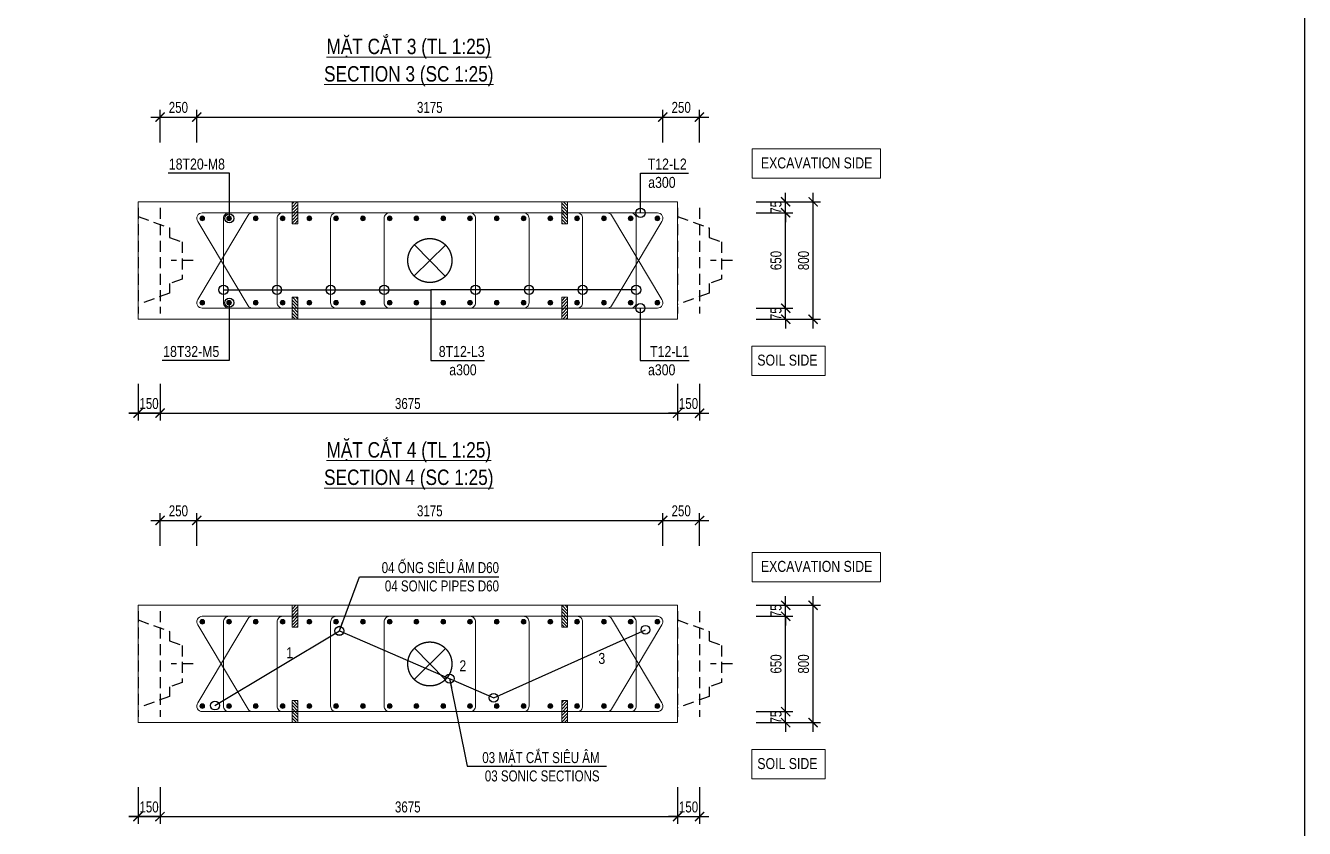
# Model space of a CAD drawing. Header units: millimetres. Extents: x 2746337 to 7547699, y -363432 to 15720.
# Drawn here: x 2805009 to 2839854, y -245395 to -223504 of the extents above; entities that cross this region are included whole.
import ezdxf
from ezdxf.enums import TextEntityAlignment as Align

# ---------------------------------------------------------------- set-up
doc = ezdxf.new("R2010")
doc.units = ezdxf.units.MM
doc.header["$LTSCALE"] = 1200
doc.header["$PDMODE"] = 3
doc.linetypes.add('CENTER', pattern=[2, 1.25, -0.25, 0.25, -0.25])
doc.linetypes.add('HIDDEN', pattern=[0.375, 0.25, -0.125])
for name, color, linetype, lineweight in [('5', 5, 'Continuous', 13), ('BOUND', 3, 'Continuous', 20), ('CWS', 8, 'HIDDEN', 9), ('ENOTE', 2, 'Continuous', 15), ('GRID', 74, 'CENTER', 15), ('K-THUOC', 1, 'Continuous', 18), ('LEADER', 8, 'Continuous', 9), ('MCT', 6, 'Continuous', 20), ('PIPE60', 1, 'Continuous', 25), ('TEXTEN', 3, 'Continuous', 13), ('TEXTMA', 2, 'Continuous', 13), ('TEXTVN', 2, 'Continuous', 20), ('TIE', 4, 'Continuous', 13)]:
    doc.layers.add(name, color=color, linetype=linetype, lineweight=lineweight)
for name, color, linetype in [('CDC.04.HIDDEN', 8, 'HIDDEN'), ('MCSA', 5, 'HIDDEN'), ('MIE', 5, 'HIDDEN')]:
    doc.layers.add(name, color=color, linetype=linetype)
doc.styles.add('DB_Arial', font='arial.ttf', dxfattribs={"width": 0.8})
doc.styles.add('SMTEXT', font='arial.ttf', dxfattribs={"width": 0.75})
doc.dimstyles.new('BSV25', dxfattribs={"dimtxt": 300, "dimasz": 250, "dimexe": 200, "dimexo": 0, "dimgap": 108, "dimtad": 1, "dimdec": 0, "dimlfac": 0.25, "dimdsep": 46, "dimtxsty": 'SMTEXT', "dimblk": 'ARCHTICK', "dimcen": 100, "dimdle": 250, "dimclrd": 256, "dimclre": 256, "dimclrt": 2, "dimadec": 0, "dimazin": 0, "dimtfac": 1, "dimtdec": 0, "dimtix": 1, "dimtmove": 2, "dimatfit": 3, "dimfxl": 800, "dimfxlon": 1, "dimtolj": 1, "dimtzin": 0, "dimarcsym": 0})

# ---------------------------------------------------------------- blocks, each defined once
blk = doc.blocks.new('cws800')
at = {"layer": 'CDC.04.HIDDEN'}
for p, q in [((-600, 1440), (-600, -1440)), ((0, 1440), (0, -1440))]:
    blk.add_line(p, q, dxfattribs=at)
for points in [[(0, 1200), (-860, 888), (-860, 627), (-1200, 507), (-1200, -507), (-860, -627), (-860, -888), (0, -1200)], [(-1500, 0), (-900, 0)]]:
    blk.add_lwpolyline(points, dxfattribs=at)
blk = doc.blocks.new('_ArchTick')
at = {"color": 0, "linetype": 'ByBlock', "const_width": 0.15}
blk.add_lwpolyline([(-0.5, -0.5), (0.5, 0.5)], dxfattribs=at)
blk = doc.blocks.new('*D1174')
at = {"layer": 'Defpoints', "color": 0, "transparency": 16777216}
for p in [(2808673, -231350), (2808073, -231510), (2808073, -234072)]:
    blk.add_point(p, dxfattribs=at)
at = {"layer": 'K-THUOC', "lineweight": -2, "transparency": 16777216}
for p, q in [((2808073, -233272), (2808073, -234272)), ((2808673, -233272), (2808673, -234272)), ((2808073, -234072), (2807823, -234072)), ((2808673, -234072), (2808073, -234072)), ((2808673, -234072), (2808923, -234072))]:
    blk.add_line(p, q, dxfattribs=at)
at = {"layer": 'K-THUOC', "lineweight": -2, "transparency": 16777216, "xscale": 250, "yscale": 250, "zscale": 250}
blk.add_blockref('_ArchTick', (2808073, -234072), dxfattribs=at)
at = {"layer": 'K-THUOC', "lineweight": -2, "transparency": 16777216, "xscale": 250, "yscale": 250, "zscale": 250, "rotation": 180}
blk.add_blockref('_ArchTick', (2808673, -234072), dxfattribs=at)
at = {"layer": 'K-THUOC', "color": 2, "transparency": 16777216, "insert": (2808373, -233811), "char_height": 300, "attachment_point": 5, "style": 'SMTEXT'}
blk.add_mtext('\\A1;150', dxfattribs=at)
blk = doc.blocks.new('*D1175')
at = {"layer": 'Defpoints', "color": 0, "transparency": 16777216}
for p in [(2823373, -231350), (2822773, -231510), (2823373, -234072)]:
    blk.add_point(p, dxfattribs=at)
at = {"layer": 'K-THUOC', "lineweight": -2, "transparency": 16777216}
for p, q in [((2822773, -233272), (2822773, -234272)), ((2823373, -233272), (2823373, -234272)), ((2822773, -234072), (2822523, -234072)), ((2822773, -234072), (2823373, -234072)), ((2823373, -234072), (2823623, -234072))]:
    blk.add_line(p, q, dxfattribs=at)
at = {"layer": 'K-THUOC', "lineweight": -2, "transparency": 16777216, "xscale": 250, "yscale": 250, "zscale": 250}
blk.add_blockref('_ArchTick', (2822773, -234072), dxfattribs=at)
at = {"layer": 'K-THUOC', "lineweight": -2, "transparency": 16777216, "xscale": 250, "yscale": 250, "zscale": 250, "rotation": 180}
blk.add_blockref('_ArchTick', (2823373, -234072), dxfattribs=at)
at = {"layer": 'K-THUOC', "color": 2, "transparency": 16777216, "insert": (2823073, -233811), "char_height": 300, "attachment_point": 5, "style": 'SMTEXT'}
blk.add_mtext('\\A1;150', dxfattribs=at)
blk = doc.blocks.new('*D1176')
at = {"layer": 'Defpoints', "color": 0, "transparency": 16777216}
for p in [(2809673, -225998), (2808673, -226689), (2809673, -226689)]:
    blk.add_point(p, dxfattribs=at)
at = {"layer": 'K-THUOC', "lineweight": -2, "transparency": 16777216}
for p, q in [((2808423, -225998), (2809923, -225998)), ((2808673, -226689), (2808673, -225798)), ((2809673, -226689), (2809673, -225798))]:
    blk.add_line(p, q, dxfattribs=at)
at = {"layer": 'K-THUOC', "lineweight": -2, "transparency": 16777216, "xscale": 250, "yscale": 250, "zscale": 250, "rotation": 180}
blk.add_blockref('_ArchTick', (2808673, -225998), dxfattribs=at)
at = {"layer": 'K-THUOC', "lineweight": -2, "transparency": 16777216, "xscale": 250, "yscale": 250, "zscale": 250}
blk.add_blockref('_ArchTick', (2809673, -225998), dxfattribs=at)
at = {"layer": 'K-THUOC', "color": 2, "transparency": 16777216, "insert": (2809173, -225737), "char_height": 300, "attachment_point": 5, "style": 'SMTEXT'}
blk.add_mtext('\\A1;250', dxfattribs=at)
blk = doc.blocks.new('*D1177')
at = {"layer": 'Defpoints', "color": 0, "transparency": 16777216}
for p in [(2822372, -225998), (2809673, -226689), (2822372, -226689)]:
    blk.add_point(p, dxfattribs=at)
at = {"layer": 'K-THUOC', "lineweight": -2, "transparency": 16777216}
for p, q in [((2809423, -225998), (2822622, -225998)), ((2809673, -226689), (2809673, -225798)), ((2822372, -226689), (2822372, -225798))]:
    blk.add_line(p, q, dxfattribs=at)
at = {"layer": 'K-THUOC', "lineweight": -2, "transparency": 16777216, "xscale": 250, "yscale": 250, "zscale": 250, "rotation": 180}
blk.add_blockref('_ArchTick', (2809673, -225998), dxfattribs=at)
at = {"layer": 'K-THUOC', "lineweight": -2, "transparency": 16777216, "xscale": 250, "yscale": 250, "zscale": 250}
blk.add_blockref('_ArchTick', (2822372, -225998), dxfattribs=at)
at = {"layer": 'K-THUOC', "color": 2, "transparency": 16777216, "insert": (2816023, -225737), "char_height": 300, "attachment_point": 5, "style": 'SMTEXT'}
blk.add_mtext('\\A1;3175', dxfattribs=at)
blk = doc.blocks.new('*D1178')
at = {"layer": 'Defpoints', "color": 0, "transparency": 16777216}
for p in [(2808073, -231510), (2822773, -231510), (2822773, -234072)]:
    blk.add_point(p, dxfattribs=at)
at = {"layer": 'K-THUOC', "lineweight": -2, "transparency": 16777216}
for p, q in [((2808073, -233272), (2808073, -234272)), ((2822773, -233272), (2822773, -234272)), ((2807823, -234072), (2823023, -234072))]:
    blk.add_line(p, q, dxfattribs=at)
at = {"layer": 'K-THUOC', "lineweight": -2, "transparency": 16777216, "xscale": 250, "yscale": 250, "zscale": 250, "rotation": 180}
blk.add_blockref('_ArchTick', (2808073, -234072), dxfattribs=at)
at = {"layer": 'K-THUOC', "lineweight": -2, "transparency": 16777216, "xscale": 250, "yscale": 250, "zscale": 250}
blk.add_blockref('_ArchTick', (2822773, -234072), dxfattribs=at)
at = {"layer": 'K-THUOC', "color": 2, "transparency": 16777216, "insert": (2815423, -233811), "char_height": 300, "attachment_point": 5, "style": 'SMTEXT'}
blk.add_mtext('\\A1;3675', dxfattribs=at)
blk = doc.blocks.new('*D1179')
at = {"layer": 'Defpoints', "color": 0, "transparency": 16777216}
for p in [(2823373, -225998), (2822372, -226689), (2823373, -226689)]:
    blk.add_point(p, dxfattribs=at)
at = {"layer": 'K-THUOC', "lineweight": -2, "transparency": 16777216}
for p, q in [((2822122, -225998), (2823623, -225998)), ((2822372, -226689), (2822372, -225798)), ((2823373, -226689), (2823373, -225798))]:
    blk.add_line(p, q, dxfattribs=at)
at = {"layer": 'K-THUOC', "lineweight": -2, "transparency": 16777216, "xscale": 250, "yscale": 250, "zscale": 250, "rotation": 180}
blk.add_blockref('_ArchTick', (2822372, -225998), dxfattribs=at)
at = {"layer": 'K-THUOC', "lineweight": -2, "transparency": 16777216, "xscale": 250, "yscale": 250, "zscale": 250}
blk.add_blockref('_ArchTick', (2823373, -225998), dxfattribs=at)
at = {"layer": 'K-THUOC', "color": 2, "transparency": 16777216, "insert": (2822873, -225737), "char_height": 300, "attachment_point": 5, "style": 'SMTEXT'}
blk.add_mtext('\\A1;250', dxfattribs=at)
blk = doc.blocks.new('mct1')
at = {"lineweight": 9}
h = blk.add_hatch(color=256, dxfattribs=at)
h.dxf.hatch_style = 1
h.paths.add_polyline_path([(-16, 0, 1), (16, 0, 1)])
blk.add_circle((0, 0), 16, dxfattribs=at)
blk = doc.blocks.new('tremie')
at = {"layer": 'MIE', "color": 74, "ltscale": 1000}
for p, q in [((424, -424), (-424, 424)), ((424, 424), (-424, -424))]:
    blk.add_line(p, q, dxfattribs=at)
at = {"layer": 'MIE', "ltscale": 500}
blk.add_circle((0, 0), 600, dxfattribs=at)
blk = doc.blocks.new('sp')
at = {"layer": '5', "lineweight": 20}
h = blk.add_hatch(dxfattribs=at)
h.set_pattern_fill('ANSI31', color=256, scale=500)
h.set_pattern_definition([(45, (0, 0), (-44.194, 44.194), [])])
h.paths.add_polyline_path([(80, 300), (-80, 300), (-80, -300), (80, -300)])
blk.add_lwpolyline([(-80, -300), (80, -300), (80, 300), (-80, 300)], close=True, dxfattribs=at)
blk = doc.blocks.new('*D1180')
at = {"layer": 'Defpoints', "color": 0, "transparency": 16777216}
for p in [(2824969, -228310), (2826469, -228310), (2824969, -231510)]:
    blk.add_point(p, dxfattribs=at)
at = {"layer": 'K-THUOC', "lineweight": -2, "transparency": 16777216}
for p, q in [((2826469, -231760), (2826469, -228060)), ((2825669, -228310), (2826669, -228310)), ((2825669, -231510), (2826669, -231510))]:
    blk.add_line(p, q, dxfattribs=at)
at = {"layer": 'K-THUOC', "lineweight": -2, "transparency": 16777216, "xscale": 250, "yscale": 250, "zscale": 250}
for p, rotation in [((2826469, -228310), 90), ((2826469, -231510), 270)]:
    blk.add_blockref('_ArchTick', p, dxfattribs=dict(at, rotation=rotation))
at = {"layer": 'K-THUOC', "color": 2, "transparency": 16777216, "insert": (2826208, -229910), "char_height": 300, "attachment_point": 5, "rotation": 90, "style": 'SMTEXT'}
blk.add_mtext('\\A1;800', dxfattribs=at)
blk = doc.blocks.new('*D1181')
at = {"layer": 'Defpoints', "color": 0, "transparency": 16777216}
for p in [(2824969, -231210), (2825719, -231210), (2824611, -231510)]:
    blk.add_point(p, dxfattribs=at)
at = {"layer": 'K-THUOC', "lineweight": -2, "transparency": 16777216}
for p, q in [((2825719, -231210), (2825719, -230960)), ((2824969, -231210), (2825919, -231210)), ((2825719, -231510), (2825719, -231210)), ((2824919, -231510), (2825919, -231510)), ((2825719, -231510), (2825719, -231760))]:
    blk.add_line(p, q, dxfattribs=at)
at = {"layer": 'K-THUOC', "lineweight": -2, "transparency": 16777216, "xscale": 250, "yscale": 250, "zscale": 250}
for p, rotation in [((2825719, -231210), 270), ((2825719, -231510), 90)]:
    blk.add_blockref('_ArchTick', p, dxfattribs=dict(at, rotation=rotation))
at = {"layer": 'K-THUOC', "color": 2, "transparency": 16777216, "insert": (2825458, -231360), "char_height": 300, "attachment_point": 5, "rotation": 90, "style": 'SMTEXT'}
blk.add_mtext('\\A1;75', dxfattribs=at)
blk = doc.blocks.new('*D1182')
at = {"layer": 'Defpoints', "color": 0, "transparency": 16777216}
for p in [(2824611, -228610), (2825719, -228610), (2824611, -231210)]:
    blk.add_point(p, dxfattribs=at)
at = {"layer": 'K-THUOC', "lineweight": -2, "transparency": 16777216}
for p, q in [((2825719, -231460), (2825719, -228360)), ((2824919, -228610), (2825919, -228610)), ((2824919, -231210), (2825919, -231210))]:
    blk.add_line(p, q, dxfattribs=at)
at = {"layer": 'K-THUOC', "lineweight": -2, "transparency": 16777216, "xscale": 250, "yscale": 250, "zscale": 250}
for p, rotation in [((2825719, -228610), 90), ((2825719, -231210), 270)]:
    blk.add_blockref('_ArchTick', p, dxfattribs=dict(at, rotation=rotation))
at = {"layer": 'K-THUOC', "color": 2, "transparency": 16777216, "insert": (2825458, -229910), "char_height": 300, "attachment_point": 5, "rotation": 90, "style": 'SMTEXT'}
blk.add_mtext('\\A1;650', dxfattribs=at)
blk = doc.blocks.new('*D1183')
at = {"layer": 'Defpoints', "color": 0, "transparency": 16777216}
for p in [(2824611, -228310), (2825719, -228310), (2824611, -228610)]:
    blk.add_point(p, dxfattribs=at)
at = {"layer": 'K-THUOC', "lineweight": -2, "transparency": 16777216}
for p, q in [((2825719, -228310), (2825719, -228060)), ((2824919, -228310), (2825919, -228310)), ((2825719, -228610), (2825719, -228310)), ((2824919, -228610), (2825919, -228610)), ((2825719, -228610), (2825719, -228860))]:
    blk.add_line(p, q, dxfattribs=at)
at = {"layer": 'K-THUOC', "lineweight": -2, "transparency": 16777216, "xscale": 250, "yscale": 250, "zscale": 250}
for p, rotation in [((2825719, -228310), 270), ((2825719, -228610), 90)]:
    blk.add_blockref('_ArchTick', p, dxfattribs=dict(at, rotation=rotation))
at = {"layer": 'K-THUOC', "color": 2, "transparency": 16777216, "insert": (2825458, -228460), "char_height": 300, "attachment_point": 5, "rotation": 90, "style": 'SMTEXT'}
blk.add_mtext('\\A1;75', dxfattribs=at)
blk = doc.blocks.new('*D1184')
at = {"layer": 'Defpoints', "color": 0, "transparency": 16777216}
for p in [(2808073, -242510), (2808673, -242350), (2808073, -245072)]:
    blk.add_point(p, dxfattribs=at)
at = {"layer": 'K-THUOC', "lineweight": -2, "transparency": 16777216}
for p, q in [((2808073, -244272), (2808073, -245272)), ((2808673, -244272), (2808673, -245272)), ((2808073, -245072), (2807823, -245072)), ((2808673, -245072), (2808073, -245072)), ((2808673, -245072), (2808923, -245072))]:
    blk.add_line(p, q, dxfattribs=at)
at = {"layer": 'K-THUOC', "lineweight": -2, "transparency": 16777216, "xscale": 250, "yscale": 250, "zscale": 250}
blk.add_blockref('_ArchTick', (2808073, -245072), dxfattribs=at)
at = {"layer": 'K-THUOC', "lineweight": -2, "transparency": 16777216, "xscale": 250, "yscale": 250, "zscale": 250, "rotation": 180}
blk.add_blockref('_ArchTick', (2808673, -245072), dxfattribs=at)
at = {"layer": 'K-THUOC', "color": 2, "transparency": 16777216, "insert": (2808373, -244811), "char_height": 300, "attachment_point": 5, "style": 'SMTEXT'}
blk.add_mtext('\\A1;150', dxfattribs=at)
blk = doc.blocks.new('*D1185')
at = {"layer": 'Defpoints', "color": 0, "transparency": 16777216}
for p in [(2822773, -242510), (2823373, -242350), (2823373, -245072)]:
    blk.add_point(p, dxfattribs=at)
at = {"layer": 'K-THUOC', "lineweight": -2, "transparency": 16777216}
for p, q in [((2822773, -244272), (2822773, -245272)), ((2823373, -244272), (2823373, -245272)), ((2822773, -245072), (2822523, -245072)), ((2822773, -245072), (2823373, -245072)), ((2823373, -245072), (2823623, -245072))]:
    blk.add_line(p, q, dxfattribs=at)
at = {"layer": 'K-THUOC', "lineweight": -2, "transparency": 16777216, "xscale": 250, "yscale": 250, "zscale": 250}
blk.add_blockref('_ArchTick', (2822773, -245072), dxfattribs=at)
at = {"layer": 'K-THUOC', "lineweight": -2, "transparency": 16777216, "xscale": 250, "yscale": 250, "zscale": 250, "rotation": 180}
blk.add_blockref('_ArchTick', (2823373, -245072), dxfattribs=at)
at = {"layer": 'K-THUOC', "color": 2, "transparency": 16777216, "insert": (2823073, -244811), "char_height": 300, "attachment_point": 5, "style": 'SMTEXT'}
blk.add_mtext('\\A1;150', dxfattribs=at)
blk = doc.blocks.new('*D1186')
at = {"layer": 'Defpoints', "color": 0, "transparency": 16777216}
for p in [(2809673, -236998), (2808673, -237689), (2809673, -237689)]:
    blk.add_point(p, dxfattribs=at)
at = {"layer": 'K-THUOC', "lineweight": -2, "transparency": 16777216}
for p, q in [((2808673, -237689), (2808673, -236798)), ((2809673, -237689), (2809673, -236798)), ((2808423, -236998), (2809923, -236998))]:
    blk.add_line(p, q, dxfattribs=at)
at = {"layer": 'K-THUOC', "lineweight": -2, "transparency": 16777216, "xscale": 250, "yscale": 250, "zscale": 250, "rotation": 180}
blk.add_blockref('_ArchTick', (2808673, -236998), dxfattribs=at)
at = {"layer": 'K-THUOC', "lineweight": -2, "transparency": 16777216, "xscale": 250, "yscale": 250, "zscale": 250}
blk.add_blockref('_ArchTick', (2809673, -236998), dxfattribs=at)
at = {"layer": 'K-THUOC', "color": 2, "transparency": 16777216, "insert": (2809173, -236737), "char_height": 300, "attachment_point": 5, "style": 'SMTEXT'}
blk.add_mtext('\\A1;250', dxfattribs=at)
blk = doc.blocks.new('*D1187')
at = {"layer": 'Defpoints', "color": 0, "transparency": 16777216}
for p in [(2822372, -236998), (2809673, -237689), (2822372, -237689)]:
    blk.add_point(p, dxfattribs=at)
at = {"layer": 'K-THUOC', "lineweight": -2, "transparency": 16777216}
for p, q in [((2809673, -237689), (2809673, -236798)), ((2822372, -237689), (2822372, -236798)), ((2809423, -236998), (2822622, -236998))]:
    blk.add_line(p, q, dxfattribs=at)
at = {"layer": 'K-THUOC', "lineweight": -2, "transparency": 16777216, "xscale": 250, "yscale": 250, "zscale": 250, "rotation": 180}
blk.add_blockref('_ArchTick', (2809673, -236998), dxfattribs=at)
at = {"layer": 'K-THUOC', "lineweight": -2, "transparency": 16777216, "xscale": 250, "yscale": 250, "zscale": 250}
blk.add_blockref('_ArchTick', (2822372, -236998), dxfattribs=at)
at = {"layer": 'K-THUOC', "color": 2, "transparency": 16777216, "insert": (2816023, -236737), "char_height": 300, "attachment_point": 5, "style": 'SMTEXT'}
blk.add_mtext('\\A1;3175', dxfattribs=at)
blk = doc.blocks.new('*D1188')
at = {"layer": 'Defpoints', "color": 0, "transparency": 16777216}
for p in [(2808073, -242510), (2822773, -242510), (2822773, -245072)]:
    blk.add_point(p, dxfattribs=at)
at = {"layer": 'K-THUOC', "lineweight": -2, "transparency": 16777216}
for p, q in [((2808073, -244272), (2808073, -245272)), ((2822773, -244272), (2822773, -245272)), ((2807823, -245072), (2823023, -245072))]:
    blk.add_line(p, q, dxfattribs=at)
at = {"layer": 'K-THUOC', "lineweight": -2, "transparency": 16777216, "xscale": 250, "yscale": 250, "zscale": 250, "rotation": 180}
blk.add_blockref('_ArchTick', (2808073, -245072), dxfattribs=at)
at = {"layer": 'K-THUOC', "lineweight": -2, "transparency": 16777216, "xscale": 250, "yscale": 250, "zscale": 250}
blk.add_blockref('_ArchTick', (2822773, -245072), dxfattribs=at)
at = {"layer": 'K-THUOC', "color": 2, "transparency": 16777216, "insert": (2815423, -244811), "char_height": 300, "attachment_point": 5, "style": 'SMTEXT'}
blk.add_mtext('\\A1;3675', dxfattribs=at)
blk = doc.blocks.new('*D1189')
at = {"layer": 'Defpoints', "color": 0, "transparency": 16777216}
for p in [(2823373, -236998), (2822372, -237689), (2823373, -237689)]:
    blk.add_point(p, dxfattribs=at)
at = {"layer": 'K-THUOC', "lineweight": -2, "transparency": 16777216}
for p, q in [((2822372, -237689), (2822372, -236798)), ((2823373, -237689), (2823373, -236798)), ((2822122, -236998), (2823623, -236998))]:
    blk.add_line(p, q, dxfattribs=at)
at = {"layer": 'K-THUOC', "lineweight": -2, "transparency": 16777216, "xscale": 250, "yscale": 250, "zscale": 250, "rotation": 180}
blk.add_blockref('_ArchTick', (2822372, -236998), dxfattribs=at)
at = {"layer": 'K-THUOC', "lineweight": -2, "transparency": 16777216, "xscale": 250, "yscale": 250, "zscale": 250}
blk.add_blockref('_ArchTick', (2823373, -236998), dxfattribs=at)
at = {"layer": 'K-THUOC', "color": 2, "transparency": 16777216, "insert": (2822873, -236737), "char_height": 300, "attachment_point": 5, "style": 'SMTEXT'}
blk.add_mtext('\\A1;250', dxfattribs=at)
blk = doc.blocks.new('*D1190')
at = {"layer": 'Defpoints', "color": 0, "transparency": 16777216}
for p in [(2824969, -239310), (2826469, -239310), (2824969, -242510)]:
    blk.add_point(p, dxfattribs=at)
at = {"layer": 'K-THUOC', "lineweight": -2, "transparency": 16777216}
for p, q in [((2825669, -239310), (2826669, -239310)), ((2826469, -242760), (2826469, -239060)), ((2825669, -242510), (2826669, -242510))]:
    blk.add_line(p, q, dxfattribs=at)
at = {"layer": 'K-THUOC', "lineweight": -2, "transparency": 16777216, "xscale": 250, "yscale": 250, "zscale": 250}
for p, rotation in [((2826469, -239310), 90), ((2826469, -242510), 270)]:
    blk.add_blockref('_ArchTick', p, dxfattribs=dict(at, rotation=rotation))
at = {"layer": 'K-THUOC', "color": 2, "transparency": 16777216, "insert": (2826208, -240910), "char_height": 300, "attachment_point": 5, "rotation": 90, "style": 'SMTEXT'}
blk.add_mtext('\\A1;800', dxfattribs=at)
blk = doc.blocks.new('*D1191')
at = {"layer": 'Defpoints', "color": 0, "transparency": 16777216}
for p in [(2824611, -242510), (2824969, -242210), (2825719, -242210)]:
    blk.add_point(p, dxfattribs=at)
at = {"layer": 'K-THUOC', "lineweight": -2, "transparency": 16777216}
for p, q in [((2825719, -242210), (2825719, -241960)), ((2824919, -242510), (2825919, -242510)), ((2824969, -242210), (2825919, -242210)), ((2825719, -242510), (2825719, -242210)), ((2825719, -242510), (2825719, -242760))]:
    blk.add_line(p, q, dxfattribs=at)
at = {"layer": 'K-THUOC', "lineweight": -2, "transparency": 16777216, "xscale": 250, "yscale": 250, "zscale": 250}
for p, rotation in [((2825719, -242210), 270), ((2825719, -242510), 90)]:
    blk.add_blockref('_ArchTick', p, dxfattribs=dict(at, rotation=rotation))
at = {"layer": 'K-THUOC', "color": 2, "transparency": 16777216, "insert": (2825458, -242360), "char_height": 300, "attachment_point": 5, "rotation": 90, "style": 'SMTEXT'}
blk.add_mtext('\\A1;75', dxfattribs=at)
blk = doc.blocks.new('*D1192')
at = {"layer": 'Defpoints', "color": 0, "transparency": 16777216}
for p in [(2824611, -239610), (2825719, -239610), (2824611, -242210)]:
    blk.add_point(p, dxfattribs=at)
at = {"layer": 'K-THUOC', "lineweight": -2, "transparency": 16777216}
for p, q in [((2825719, -242460), (2825719, -239360)), ((2824919, -239610), (2825919, -239610)), ((2824919, -242210), (2825919, -242210))]:
    blk.add_line(p, q, dxfattribs=at)
at = {"layer": 'K-THUOC', "lineweight": -2, "transparency": 16777216, "xscale": 250, "yscale": 250, "zscale": 250}
for p, rotation in [((2825719, -239610), 90), ((2825719, -242210), 270)]:
    blk.add_blockref('_ArchTick', p, dxfattribs=dict(at, rotation=rotation))
at = {"layer": 'K-THUOC', "color": 2, "transparency": 16777216, "insert": (2825458, -240910), "char_height": 300, "attachment_point": 5, "rotation": 90, "style": 'SMTEXT'}
blk.add_mtext('\\A1;650', dxfattribs=at)
blk = doc.blocks.new('*D1193')
at = {"layer": 'Defpoints', "color": 0, "transparency": 16777216}
for p in [(2824611, -239310), (2825719, -239310), (2824611, -239610)]:
    blk.add_point(p, dxfattribs=at)
at = {"layer": 'K-THUOC', "lineweight": -2, "transparency": 16777216}
for p, q in [((2824919, -239310), (2825919, -239310)), ((2825719, -239310), (2825719, -239060)), ((2825719, -239610), (2825719, -239310)), ((2824919, -239610), (2825919, -239610)), ((2825719, -239610), (2825719, -239860))]:
    blk.add_line(p, q, dxfattribs=at)
at = {"layer": 'K-THUOC', "lineweight": -2, "transparency": 16777216, "xscale": 250, "yscale": 250, "zscale": 250}
for p, rotation in [((2825719, -239310), 270), ((2825719, -239610), 90)]:
    blk.add_blockref('_ArchTick', p, dxfattribs=dict(at, rotation=rotation))
at = {"layer": 'K-THUOC', "color": 2, "transparency": 16777216, "insert": (2825458, -239460), "char_height": 300, "attachment_point": 5, "rotation": 90, "style": 'SMTEXT'}
blk.add_mtext('\\A1;75', dxfattribs=at)

msp = doc.modelspace()

# ---------------------------------------------------------------- linework, layer by layer
msp.add_lwpolyline([(2746337, -185266.4), (2839854.3, -185266.4), (2839854.3, -262418.8), (2746337, -262418.8)], close=True)
at = {"layer": 'BOUND'}
for points in [[(2808073.4, -231510), (2822773.4, -231510), (2822773.4, -228310), (2808073.4, -228310)], [(2808073.4, -242510), (2822773.4, -242510), (2822773.4, -239310), (2808073.4, -239310)]]:
    msp.add_lwpolyline(points, close=True, dxfattribs=at)
at = {"layer": 'ENOTE'}
for points in [[(2824805.5, -226867.5), (2828305.5, -226867.5), (2828305.5, -227667.5), (2824805.5, -227667.5)], [(2824794.8, -232244.1), (2826794.8, -232244.1), (2826794.8, -233044.1), (2824794.8, -233044.1)], [(2824805.5, -237867.5), (2828305.5, -237867.5), (2828305.5, -238667.5), (2824805.5, -238667.5)], [(2824794.8, -243244.1), (2826794.8, -243244.1), (2826794.8, -244044.1), (2824794.8, -244044.1)]]:
    msp.add_lwpolyline(points, close=True, dxfattribs=at)
at = {"layer": 'MCSA', "color": 5, "ltscale": 1000}
msp.add_lwpolyline([(2810169.5, -242044.1), (2813559.7, -240008.9), (2817764.7, -241832.1), (2821898.1, -239977.2)], dxfattribs=at)
at = {"layer": 'PIPE60'}
for centre in [(2813559.7, -240008.9), (2821898.1, -239977.2), (2817764.7, -241832.1), (2810169.5, -242044.1)]:
    msp.add_circle(centre, 120, dxfattribs=at)
at = {"layer": 'TIE', "lineweight": 20}
for points in [[(2811195.2, -228610, 0.244599), (2811072.4, -228673.9), (2809700.6, -230973.9, 0.6069433), (2809823.4, -231210), (2822226, -231210, 0.6069433), (2822348.8, -230973.9), (2820977, -228673.9, 0.244599), (2820854.2, -228610)], [(2820854.2, -231210, 0.244599), (2820977, -231146.1), (2822348.8, -228846.1, 0.6069433), (2822226, -228610), (2809823.4, -228610, 0.6069433), (2809700.6, -228846.1), (2811072.4, -231146.1, 0.244599), (2811195.2, -231210)], [(2811195.2, -239610, 0.244599), (2811072.4, -239673.9), (2809700.6, -241973.9, 0.6069433), (2809823.4, -242210), (2822226, -242210, 0.6069433), (2822348.8, -241973.9), (2820977, -239673.9, 0.244599), (2820854.2, -239610)], [(2820854.2, -242210, 0.244599), (2820977, -242146.1), (2822348.8, -239846.1, 0.6069433), (2822226, -239610), (2809823.4, -239610, 0.6069433), (2809700.6, -239846.1), (2811072.4, -242146.1, 0.244599), (2811195.2, -242210)]]:
    msp.add_lwpolyline(points, format="xyb", dxfattribs=at)
at = {"layer": 'TIE'}
for points in [[(2811003, -231210), (2810553, -231210, -0.4142136), (2810403, -231060), (2810403, -228760, -0.4142136), (2810553, -228610), (2811003, -228610)], [(2812462.1, -231210), (2812012.1, -231210, -0.4142136), (2811862.1, -231060), (2811862.1, -228760, -0.4142136), (2812012.1, -228610), (2812462.1, -228610)], [(2813921.2, -231210), (2813471.2, -231210, -0.4142136), (2813321.2, -231060), (2813321.2, -228760, -0.4142136), (2813471.2, -228610), (2813921.2, -228610)], [(2815380.4, -231210), (2814930.4, -231210, -0.4142136), (2814780.4, -231060), (2814780.4, -228760, -0.4142136), (2814930.4, -228610), (2815380.4, -228610)], [(2816669, -231210), (2817119, -231210, 0.4142136), (2817269, -231060), (2817269, -228760, 0.4142136), (2817119, -228610), (2816669, -228610)], [(2818128.2, -231210), (2818578.2, -231210, 0.4142136), (2818728.2, -231060), (2818728.2, -228760, 0.4142136), (2818578.2, -228610), (2818128.2, -228610)], [(2819587.3, -231210), (2820037.3, -231210, 0.4142136), (2820187.3, -231060), (2820187.3, -228760, 0.4142136), (2820037.3, -228610), (2819587.3, -228610)], [(2821046.4, -231210), (2821496.4, -231210, 0.4142136), (2821646.4, -231060), (2821646.4, -228760, 0.4142136), (2821496.4, -228610), (2821046.4, -228610)], [(2811003, -242210), (2810553, -242210, -0.4142136), (2810403, -242060), (2810403, -239760, -0.4142136), (2810553, -239610), (2811003, -239610)], [(2812462.1, -242210), (2812012.1, -242210, -0.4142136), (2811862.1, -242060), (2811862.1, -239760, -0.4142136), (2812012.1, -239610), (2812462.1, -239610)], [(2813921.2, -242210), (2813471.2, -242210, -0.4142136), (2813321.2, -242060), (2813321.2, -239760, -0.4142136), (2813471.2, -239610), (2813921.2, -239610)], [(2815380.4, -242210), (2814930.4, -242210, -0.4142136), (2814780.4, -242060), (2814780.4, -239760, -0.4142136), (2814930.4, -239610), (2815380.4, -239610)], [(2816669, -242210), (2817119, -242210, 0.4142136), (2817269, -242060), (2817269, -239760, 0.4142136), (2817119, -239610), (2816669, -239610)], [(2818128.2, -242210), (2818578.2, -242210, 0.4142136), (2818728.2, -242060), (2818728.2, -239760, 0.4142136), (2818578.2, -239610), (2818128.2, -239610)], [(2819587.3, -242210), (2820037.3, -242210, 0.4142136), (2820187.3, -242060), (2820187.3, -239760, 0.4142136), (2820037.3, -239610), (2819587.3, -239610)], [(2821046.4, -242210), (2821496.4, -242210, 0.4142136), (2821646.4, -242060), (2821646.4, -239760, 0.4142136), (2821496.4, -239610), (2821046.4, -239610)]]:
    msp.add_lwpolyline(points, format="xyb", dxfattribs=at)

# ---------------------------------------------------------------- block references
at = {"layer": 'CWS', "xscale": -1}
for p in [(2808073.4, -229910), (2822773.4, -229910), (2808073.4, -240910), (2822773.4, -240910)]:
    msp.add_blockref('cws800', p, dxfattribs=at)
at = {"layer": 'ENOTE'}
for p in [(2812351.6, -228610), (2812351.6, -239610)]:
    msp.add_blockref('sp', p, dxfattribs=at)
at = {"layer": 'ENOTE', "xscale": -1}
for p in [(2819697.8, -228610), (2819697.8, -239610)]:
    msp.add_blockref('sp', p, dxfattribs=at)
at = {"layer": 'ENOTE', "xscale": -1, "rotation": 180}
for p in [(2812351.6, -231210), (2812351.6, -242210)]:
    msp.add_blockref('sp', p, dxfattribs=at)
at = {"layer": 'ENOTE', "rotation": 180}
for p in [(2819697.8, -231210), (2819697.8, -242210)]:
    msp.add_blockref('sp', p, dxfattribs=at)
at = {"layer": 'GRID', "rotation": 269.672406155841}
for p in [(2816024.7, -229910), (2816024.7, -240910)]:
    msp.add_blockref('tremie', p, dxfattribs=at)
at = {"layer": 'MCT', "xscale": -4, "yscale": 4, "zscale": 4, "rotation": 180}
for p in [(2809823.4, -228760), (2810553, -231060), (2811282.6, -231060), (2812012.1, -231060), (2812741.7, -231060), (2813471.2, -231060), (2814200.8, -231060), (2814930.4, -231060), (2815659.9, -231060), (2816389.5, -231060), (2817119, -231060), (2817848.6, -231060), (2818578.2, -231060), (2819307.7, -231060), (2820037.3, -231060), (2820766.8, -231060), (2821496.4, -231060), (2822226, -231060), (2809823.4, -239760), (2810553, -242060), (2811282.6, -242060), (2812012.1, -242060), (2812741.7, -242060), (2813471.2, -242060), (2814200.8, -242060), (2814930.4, -242060), (2815659.9, -242060), (2816389.5, -242060), (2817119, -242060), (2817848.6, -242060), (2818578.2, -242060), (2819307.7, -242060), (2820037.3, -242060), (2820766.8, -242060), (2821496.4, -242060), (2822226, -242060)]:
    msp.add_blockref('mct1', p, dxfattribs=at)
at = {"layer": 'MCT', "xscale": 4, "yscale": 4, "zscale": 4}
for p in [(2810553, -228760), (2811282.6, -228760), (2812012.1, -228760), (2812741.7, -228760), (2813471.2, -228760), (2814200.8, -228760), (2814930.4, -228760), (2815659.9, -228760), (2816389.5, -228760), (2817119, -228760), (2817848.6, -228760), (2818578.2, -228760), (2819307.7, -228760), (2820037.3, -228760), (2820766.8, -228760), (2821496.4, -228760), (2822226, -228760), (2809823.4, -231060), (2810553, -239760), (2811282.6, -239760), (2812012.1, -239760), (2812741.7, -239760), (2813471.2, -239760), (2814200.8, -239760), (2814930.4, -239760), (2815659.9, -239760), (2816389.5, -239760), (2817119, -239760), (2817848.6, -239760), (2818578.2, -239760), (2819307.7, -239760), (2820037.3, -239760), (2820766.8, -239760), (2821496.4, -239760), (2822226, -239760), (2809823.4, -242060)]:
    msp.add_blockref('mct1', p, dxfattribs=at)

# ---------------------------------------------------------------- texts
at = {"layer": 'TEXTEN', "style": 'DB_Arial', "width": 0.8}
for s, p in [('T12-L2', (2823024.4, -227430)), ('8T12-L3', (2817516.6, -232540)), ('T12-L1', (2823088.5, -232540)), ('a300', (2817299.9, -233040))]:
    msp.add_text(s, height=300, dxfattribs=at).set_placement(p, align=Align.RIGHT)
for p in [(2821974.7, -227930), (2821968.5, -233040)]:
    msp.add_text('a300', height=300, dxfattribs=at).set_placement(p)
at = {"layer": 'TEXTMA', "style": 'DB_Arial', "width": 0.8}
for s, p in [('18T20-M8', (2808913.2, -227430)), ('18T32-M5', (2808759.8, -232540))]:
    msp.add_text(s, height=300, dxfattribs=at).set_placement(p)
at = {"layer": 'TEXTVN', "style": 'DB_Arial', "width": 0.8}
for s, p in [('%%UMẶT CẮT 3 (TL 1:25)', (2815450.6, -224071.9)), ('%%USECTION 3 (SC 1:25)', (2815450.6, -224871.9)), ('%%UMẶT CẮT 4 (TL 1:25)', (2815450.6, -235071.9)), ('%%USECTION 4 (SC 1:25)', (2815450.6, -235871.9))]:
    msp.add_text(s, height=420, rotation=360, dxfattribs=at).set_placement(p, align=Align.MIDDLE)
for p in [(2825044.7, -227399.1), (2825044.7, -238399.1)]:
    msp.add_text('EXCAVATION SIDE', height=300, dxfattribs=at).set_placement(p)
for p in [(2826587, -232775.7), (2826587, -243775.7)]:
    msp.add_text('SOIL SIDE', height=300, dxfattribs=at).set_placement(p, align=Align.RIGHT)
at = {"layer": 'TEXTVN', "lineweight": 20, "style": 'SMTEXT', "width": 0.75}
for s, p in [('04 ỐNG SIÊU ÂM D60', (2817908.7, -238433)), ('04 SONIC PIPES D60', (2817908.7, -238933)), ('03 MẶT CẮT SIÊU ÂM', (2820649.3, -243612.8)), ('03 SONIC SECTIONS', (2820649.3, -244112.8))]:
    msp.add_text(s, height=300, dxfattribs=at).set_placement(p, align=Align.RIGHT)
at = {"layer": 'TEXTVN', "style": 'DB_Arial', "width": 0.8}
for s, p in [('1', (2812205.6, -240752.6)), ('3', (2820709.8, -240909.2)), ('2', (2816923.5, -241110.4))]:
    msp.add_text(s, height=300, rotation=360, dxfattribs=at).set_placement(p, align=Align.CENTER)

# ---------------------------------------------------------------- dimensions: what is measured, and where the dimension line sits
at = {"layer": 'K-THUOC'}
for base, p1, p2, picture, middle in [((2809673.4, -225998.3), (2808673.4, -226689.3), (2809673.4, -226689.3), '*D1176', (2809173.4, -225737.1)), ((2822372, -225998.3), (2809673.4, -226689.3), (2822372, -226689.3), '*D1177', (2816022.7, -225737)), ((2823373.4, -225998.3), (2822372, -226689.3), (2823373.4, -226689.3), '*D1179', (2822872.7, -225737.1)), ((2808073.4, -234071.9), (2808673.4, -231350.2), (2808073.4, -231510), '*D1174', (2808373.4, -233810.7)), ((2823373.4, -234071.9), (2822773.4, -231510), (2823373.4, -231350.2), '*D1175', (2823073.4, -233810.7)), ((2822773.4, -234071.9), (2808073.4, -231510), (2822773.4, -231510), '*D1178', (2815423.4, -233810.6)), ((2809673.4, -236998.3), (2808673.4, -237689.3), (2809673.4, -237689.3), '*D1186', (2809173.4, -236737.1)), ((2822372, -236998.3), (2809673.4, -237689.3), (2822372, -237689.3), '*D1187', (2816022.7, -236737)), ((2823373.4, -236998.3), (2822372, -237689.3), (2823373.4, -237689.3), '*D1189', (2822872.7, -236737.1)), ((2808073.4, -245071.9), (2808673.4, -242350.2), (2808073.4, -242510), '*D1184', (2808373.4, -244810.7)), ((2822773.4, -245071.9), (2808073.4, -242510), (2822773.4, -242510), '*D1188', (2815423.4, -244810.6)), ((2823373.4, -245071.9), (2822773.4, -242510), (2823373.4, -242350.2), '*D1185', (2823073.4, -244810.7))]:
    dim = msp.add_linear_dim(base=base, p1=p1, p2=p2, dimstyle='BSV25', dxfattribs=at)
    dim.commit()
    dim.dimension.update_dxf_attribs({"geometry": picture, "text_midpoint": middle})
for base, p1, p2, picture, middle in [((2825718.7, -228310), (2824610.7, -228610), (2824610.7, -228310), '*D1183', (2825458.2, -228460)), ((2826468.7, -228310), (2824968.7, -231510), (2824968.7, -228310), '*D1180', (2826207.6, -229910)), ((2825718.7, -228610), (2824610.7, -231210), (2824610.7, -228610), '*D1182', (2825457.6, -229910)), ((2825718.7, -231210), (2824610.7, -231510), (2824968.7, -231210), '*D1181', (2825458.2, -231360)), ((2825718.7, -239310), (2824610.7, -239610), (2824610.7, -239310), '*D1193', (2825458.2, -239460)), ((2825718.7, -239610), (2824610.7, -242210), (2824610.7, -239610), '*D1192', (2825457.6, -240910)), ((2826468.7, -239310), (2824968.7, -242510), (2824968.7, -239310), '*D1190', (2826207.6, -240910)), ((2825718.7, -242210), (2824610.7, -242510), (2824968.7, -242210), '*D1191', (2825458.2, -242360))]:
    dim = msp.add_linear_dim(base=base, p1=p1, p2=p2, angle=90, dimstyle='BSV25', dxfattribs=at)
    dim.commit()
    dim.dimension.update_dxf_attribs({"geometry": picture, "text_midpoint": middle})

# ---------------------------------------------------------------- leaders
at = {"layer": 'LEADER'}
for points in [[(2810563.3, -228760), (2810563.3, -227530), (2808894.5, -227530)], [(2821764.7, -228610), (2821764.7, -227530), (2823074.1, -227530)], [(2810403, -230710), (2816048.3, -230710), (2816048.3, -232640), (2817517, -232640)], [(2811862.1, -230710), (2816048.3, -230710), (2816048.3, -232640), (2817517, -232640)], [(2813321.2, -230710), (2816048.3, -230710), (2816048.3, -232640)], [(2814780.4, -230710), (2816048.3, -230710), (2816048.3, -232640)], [(2818728.2, -230710), (2816048.3, -230710), (2816048.3, -232640), (2817517, -232640)], [(2820187.3, -230710), (2816048.3, -230710), (2816048.3, -232640), (2817517, -232640)], [(2817269, -230710), (2816048.3, -230710), (2816048.3, -232640)], [(2821646.4, -230710), (2816048.3, -230710), (2816048.3, -232640)], [(2810561, -231060), (2810561, -232640), (2808732.4, -232640)], [(2821758.5, -231210), (2821758.5, -232640), (2823088.5, -232640)], [(2813559.7, -240008.9), (2814108.7, -238533), (2817908.7, -238533)], [(2816562.1, -241310.7), (2817040.4, -243700.7), (2820840.4, -243700.7)]]:
    msp.add_leader(points, dimstyle='BSV25', override={"dimldrblk": 'Origin'}, dxfattribs=at)

doc.saveas('drawing.dxf')
